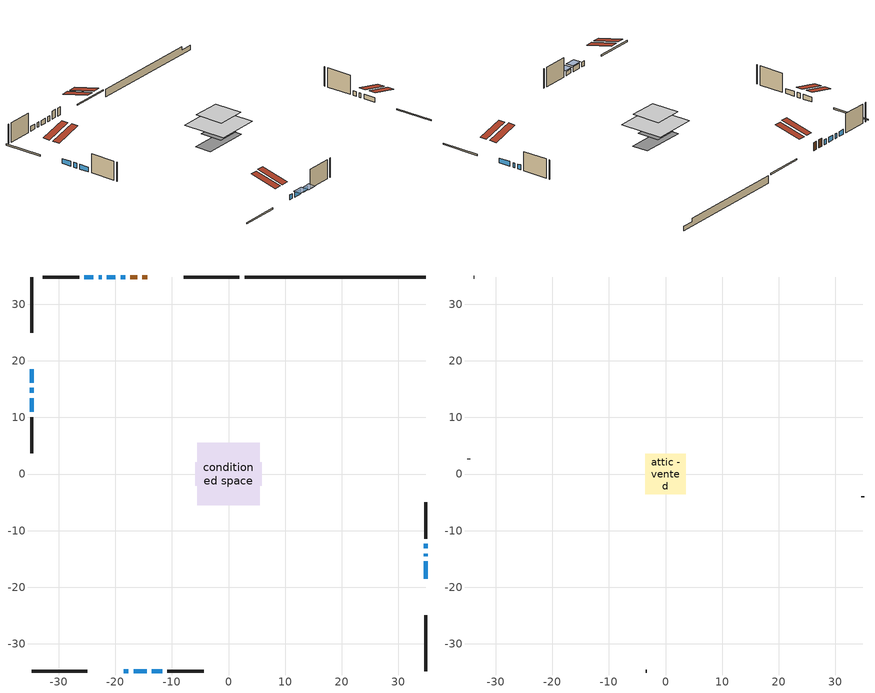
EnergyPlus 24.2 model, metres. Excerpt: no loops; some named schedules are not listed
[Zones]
conditioned space
 floor outside (Floor1 construction): -2.79,-2.79 -2.79,2.79 2.79,2.79 2.79,-2.79 z1.31
 floor adiabatic (AdiabaticFloorConstruction): -5.54,-5.54 -5.54,5.54 5.54,5.54 5.54,-5.54 z3.75
 floor foundation (Slab1 construction): -5.87,-2.12 -5.87,2.12 5.87,2.12 5.87,-2.12 z-0.61
 wall outside (RimJoist1 construction): 1.93,34.8 -7.93,34.8 / -34.8,-34.8 -24.94,-34.8 / -34.8,34.8 -34.8,24.94 / 34.8,-34.8 34.8,-24.94 z1.31:1.61
 wall outside (AdiabaticWallConstruction 1): -14.34,34.8 -15.2,34.8 / -16.12,34.8 -17.33,34.8 z1.31:3.34
 wall outside (AdiabaticWallConstruction): -34.8,18.54 -34.8,16.12 / 34.8,-18.54 34.8,-15.45 / -18.26,34.8 -19.04,34.8 / -34.8,15.19 -34.8,14.34 / 34.8,-14.53 34.8,-14.07 / 34.8,-13.14 34.8,-12.36 / -19.97,34.8 -21.49,34.8 / -22.41,34.8 -22.92,34.8 / -23.85,34.8 -25.47,34.8 / -18.54,-34.8 -17.69,-34.8 / -34.8,13.41 -34.8,10.98 z1.31:2.53; -16.76,-34.8 -14.47,-34.8 z1.31:2.58; -13.55,-34.8 -11.71,-34.8 z1.31:2.33
 wall outside (Wall1 construction): -26.4,34.8 -32.81,34.8 / -10.79,-34.8 -4.38,-34.8 / -34.8,10.05 -34.8,3.64 / 34.8,-11.43 34.8,-5.02 z1.31:6.19
 wall foundation (FoundationWall1 construction): 2.85,34.8,-0.61 2.85,34.8,1.31 31.6,34.8,1.31 31.6,34.8,0.51 34.8,34.8,0.51 34.8,34.8,-0.61
 window (WindowConstruction): -34.8,18.54 -34.8,16.12 z1.31:2.53
 window (WindowConstruction 7): 34.8,-18.54 34.8,-15.45 z1.31:2.53
 window (WindowConstruction 8): -18.26,34.8 -19.04,34.8 z1.31:2.53
 window (WindowConstruction 10): -34.8,15.19 -34.8,14.34 z1.31:2.53
 window (WindowConstruction 11): 34.8,-14.53 34.8,-14.07 z1.31:2.53
 window (WindowConstruction 12): 34.8,-13.14 34.8,-12.36 z1.31:2.53
 window (WindowConstruction 1): -19.97,34.8 -21.49,34.8 z1.31:2.53
 window (WindowConstruction 2): -22.42,34.8 -22.92,34.8 z1.31:2.53
 window (WindowConstruction 3): -23.85,34.8 -25.47,34.8 z1.31:2.53
 window (WindowConstruction 9): -18.54,-34.8 -17.69,-34.8 z1.31:2.53
 window (WindowConstruction 4): -16.76,-34.8 -14.47,-34.8 z1.31:2.58
 window (WindowConstruction 5): -34.8,13.41 -34.8,10.98 z1.31:2.53
 window (WindowConstruction 6): -13.54,-34.8 -11.72,-34.8 z1.31:2.32
 door (Door): -14.34,34.8 -15.19,34.8 z1.31:3.34
 door (Door 1): -16.12,34.8 -17.33,34.8 z1.31:3.34
 ceiling adiabatic (AdiabaticFloorConstruction): 5.54,-5.54 5.54,5.54 -5.54,5.54 -5.54,-5.54 z3.75
 roof outside (Roof1 construction): -10.64,34.8,6.19 -10.64,27.88,7.92 -8.86,27.88,7.92 -8.86,34.8,6.19; -22.23,-34.8,6.19 -22.23,-27.88,7.92 -24.01,-27.88,7.92 -24.01,-34.8,6.19; -34.8,22.23,6.19 -27.88,22.23,7.92 -27.88,24.01,7.92 -34.8,24.01,6.19; 34.8,-22.23,6.19 27.88,-22.23,7.92 27.88,-24.01,7.92 34.8,-24.01,6.19
attic - vented
 floor to conditioned space (Floor2 construction Reversed): -3.61,-3.61 -3.61,3.61 3.61,3.61 3.61,-3.61 z6.19
 wall outside (Wall3 construction): -33.74,34.8 -33.87,34.8 / -3.45,-34.8 -3.32,-34.8 / -34.8,2.71 -34.8,2.59 / 34.8,-4.09 34.8,-3.97 z1.31:6.19
 roof outside (Roof2 construction): -13.41,34.8,6.19 -13.41,27.68,7.97 -11.57,27.68,7.97 -11.57,34.8,6.19; -19.46,-34.8,6.19 -19.46,-27.68,7.97 -21.3,-27.68,7.97 -21.3,-34.8,6.19; -34.8,19.46,6.19 -27.68,19.46,7.97 -27.68,21.3,7.97 -34.8,21.3,6.19; 34.8,-19.46,6.19 27.68,-19.46,7.97 27.68,-21.3,7.97 34.8,-21.3,6.19
shading: -14.17,-34.8 -17.06,-34.8 -17.06,-36.63 -14.17,-36.63 z2.88; -11.42,-34.8 -13.84,-34.8 -13.84,-36.63 -11.42,-36.63 z2.62
[Building]
Building 1: Terrain=Suburbs
[Site:Location]
Montreal Intl AP_QC: Latitude {deg}=45.47; Longitude {deg}=-73.74; Time Zone {hr}=-5; Elevation {m}=36; Keep Site Location Information=Yes
[Site:GroundTemperature:Shallow]
2.07863, -0.316383, -0.508184, 0.628371, 5.19101, 9.73239, 13.6695, 16.1636, 16.3755, 14.347, 10.5102, 6.10817
[Site:WaterMainsTemperature]
Calculation Method=Schedule; Temperature Schedule=mains temperature schedule
[Material] Roughness=Rough; Thermal Absorptance=0.9
Name | Thickness {m} | Conductivity {W/m-K} | Density {kg/m3} | Specific Heat {J/kg-K} | Solar Absorptance | Visible Absorptance
asphalt or fiberglass shingles | 0.00635 | 0.162714 | 1121.4 | 1465.45 | 0.4 | 0.4
ceiling stud and cavity | 0.1397 | 0.112058 | 65.682 | 1177.47 | 0.7 | 0.7
concrete 4.0 in. | 0.1016 | 1.803125 | 2242.8 | 837.4 | 0.7 | 0.7
concrete 8.0 in. | 0.2032 | 1.803125 | 2242.8 | 837.4 | 0.7 | 0.7
door material | 0.04445 | 0.188738 | 512.64 | 1214.23 | 0.7 | 0.7
door material 1 | 0.04445 | 0.0451087 | 512.64 | 1214.23 | 0.7 | 0.7
exterior vertical ins | 0.00159689 | 0.029427 | 32.04 | 1214.23 | 0.7 | 0.7
floor covering | 0.0127 | 9.015625 | 54.468 | 1339.84 | 0.6 | 0.6
floor covering 1 | 0.0127 | 0.0433444 | 54.468 | 1339.84 | 0.6 | 0.6
floor rigid ins; wall rigid ins | 0.512978 | 0.029427 | 32.04 | 1214.23 | 0.7 | 0.7
floor stud and cavity | 0.0889 | 0.199162 | 50.32683 | 1063.81 | 0.7 | 0.7
floor stud and cavity 1 | 0.1397 | 1.75129 | 37.0049 | 1207.88 | 0.7 | 0.7
furniture material conditioned space 1 | 0.1524 | 0.115458 | 640.8 | 1214.23 | 0.6 | 0.6
gypsum board | 0.0127 | 0.160291 | 801 | 837.4 | 0.6 | 0.6
gypsum board 1 | 0.0127 | 0.160291 | 801 | 837.4 | 0.7 | 0.7
osb sheathing 0.5 in. | 0.0127 | 0.115458 | 512.64 | 1214.23 | 0.7 | 0.7
osb sheathing 0.75 in. | 0.01905 | 0.115458 | 512.64 | 1214.23 | 0.7 | 0.7
osb sheathing 2.0 in. | 0.0508 | 0.115458 | 512.64 | 1214.23 | 0.7 | 0.7
rim joist stud and cavity | 0.0508 | 0.353641 | 125.044 | 1163.47 | 0.6 | 0.6
roof stud and cavity | 0.2032 | 0.158305 | 78.34581 | 1123.46 | 0.7 | 0.7
wall stud and cavity | 0.1397 | 0.118064 | 139.0536 | 1170.24 | 0.7 | 0.7
wall stud and cavity 1 | 0.0889 | 6.1454 | 50.32683 | 1063.81 | 0.6 | 0.6
wall stud and cavity 2 | 0.0889 | 0.380278 | 52.3479 | 1209.89 | 0.7 | 0.7
wall stud and cavity 3 | 0.0889 | 0.391764 | 83.0341 | 1211.67 | 0.7 | 0.7
wood siding | 0.0254 | 0.102417 | 544.68 | 1172.36 | 0.4 | 0.4
wood siding 1 | 0.00254 | 0.102417 | 544.68 | 1172.36 | 0.4 | 0.4
wood siding 2; wood siding 3; wood siding 4 | 0.0254 | 0.102417 | 544.68 | 1172.36 | 0.7 | 0.7
[WindowMaterial:SimpleGlazingSystem]
Name | U-Factor {W/m2-K} | Solar Heat Gain Coefficient
WindowMaterial | 3.00934 | 0.62
WindowMaterial 1 | 3.296079 | 0.61
WindowMaterial 10 | 2.45233 | 0.42
WindowMaterial 11 | 2.33479 | 0.47
WindowMaterial 2 | 4.33629 | 0.56
WindowMaterial 3 | 3.24952 | 0.61
WindowMaterial 4 | 3.006501 | 0.62
WindowMaterial 5 | 2.99401 | 0.62
WindowMaterial 6 | 2.8708 | 0.63
WindowMaterial 7 | 3.85366 | 0.58
WindowMaterial 8 | 2.992306 | 0.59
WindowMaterial 9 | 3.892269 | 0.58
[Construction]
AdiabaticFloorConstruction: floor stud and cavity 1, floor rigid ins, osb sheathing 0.75 in., floor covering 1
AdiabaticWallConstruction: wood siding 3, wall rigid ins, wall stud and cavity 2, gypsum board
AdiabaticWallConstruction 1: wood siding 4, wall rigid ins, wall stud and cavity 2, gypsum board
Door: door material
Door 1: door material 1
Floor1 construction: floor stud and cavity, floor covering
Floor2 construction Reversed: gypsum board, ceiling stud and cavity
FoundationWall1 construction: concrete 8.0 in., gypsum board 1
furniture construction conditioned space 1: furniture material conditioned space 1
PartitionWallConstruction: gypsum board, wall stud and cavity 3, gypsum board
RimJoist1 construction: wood siding 2, osb sheathing 2.0 in., rim joist stud and cavity
Roof1 construction: asphalt or fiberglass shingles, osb sheathing 0.75 in., roof stud and cavity, gypsum board
Roof2 construction: asphalt or fiberglass shingles
Slab1 construction: concrete 4.0 in.
Wall1 construction: wood siding, osb sheathing 0.5 in., wall stud and cavity, gypsum board
Wall3 construction: wood siding 1, wall stud and cavity 1
WindowConstruction: WindowMaterial
WindowConstruction 1; WindowConstruction 6: WindowMaterial 1
WindowConstruction 10: WindowMaterial 9
WindowConstruction 11: WindowMaterial 10
WindowConstruction 12: WindowMaterial 11
WindowConstruction 2: WindowMaterial 2
WindowConstruction 3: WindowMaterial 3
WindowConstruction 4: WindowMaterial 4
WindowConstruction 5: WindowMaterial 5
WindowConstruction 7: WindowMaterial 6
WindowConstruction 8: WindowMaterial 7
WindowConstruction 9: WindowMaterial 8
[Zone] Multiplier=1; Part of Total Floor Area=Yes
Name | Volume {m3}
attic - vented | 15.2539
conditioned space | 439.7
[Space]
Name | Zone | Volume {m3}
attic - vented 1 | attic - vented | 15.2539
conditioned space 1 | conditioned space | 439.7
[ZoneInfiltration:EffectiveLeakageArea]
infil attic - vented 1: Zone or Space=attic - vented 1; Schedule=Always On Discrete; Effective Air Leakage Area {cm2}=2088.8; Stack Coefficient=0.000462861; Wind Coefficient=1.4536e-05
[ZoneMixing]
whole house fan mix: Zone or Space=attic - vented; Schedule=Always On Continuous; Design Flow Rate Calculation Method=Flow/Zone; Design Flow Rate {m3/s}=0; Source Zone or Space=conditioned space
[SurfaceProperty:ExposedFoundationPerimeter]
Slab1: Exposed Perimeter Calculation Method=TotalExposedPerimeter; Total Exposed Perimeter {m}=31.943
[InternalMass] Zone or ZoneList=conditioned space; Space or SpaceList=conditioned space 1
Name | Construction | Surface Area {m2}
furniture mass conditioned space 1 | furniture construction conditioned space 1 | 81.5279
partition wall mass | PartitionWallConstruction | 203.82
[Lights]
interior lighting: Zone or ZoneList or Space or SpaceList=conditioned space 1; Schedule=interior lighting schedule; Design Level Calculation Method=LightingLevel; Lighting Level {W}=343.2; Return Air Fraction=0; Fraction Radiant=0.6; Fraction Visible=0.2; Fraction Replaceable=1
[People]
occupants: Zone or ZoneList or Space or SpaceList=conditioned space 1; Number of People Schedule=occupants schedule; Number of People Calculation Method=People; Number of People=3; Fraction Radiant=0.314171; Sensible Heat Fraction=0.56303; Activity Level Schedule=occupants activity schedule; Carbon Dioxide Generation Rate {m3/s-W}=0; Enable ASHRAE 55 Comfort Warnings=No; Mean Radiant Temperature Calculation Type=EnclosureAveraged
[ElectricEquipment] Zone or ZoneList or Space or SpaceList=conditioned space 1; Design Level Calculation Method=EquipmentLevel
Name | Schedule | Design Level {W} | Fraction Latent | Fraction Radiant | Fraction Lost
clothes dryer | clothes dryer schedule | 140.772 | 0.015 | 0.081 | 0.85
clothes washer | clothes washer schedule | 32.1985 | 0.03 | 0.162 | 0.7
cooking range | cooking range schedule | 215.147 | 0.08 | 0.432 | 0.2
dishwasher | dishwasher schedule | 66.8632 | 0.3 | 0.18 | 0.4
fridge | fridge schedule | 72.9452 | 0 | 0.6 | 0
mech vent bath fan 0 | mech vent bath fan 0 schedule | 50.2 | 0 | 0 | 1
mech vent house fan | mech vent house fan schedule | 0 | 0 | 0 | 1
mech vent house fan cfis | mech vent house fan cfis schedule | 0 | 0 | 0 | 0
mech vent range fan 0 | mech vent range fan 0 schedule | 57 | 0 | 0 | 1
misc plug loads | misc plug loads schedule | 494.7 | 0.045 | 0.513 | 0.1
whole house fan | Always On Discrete | 0 | 0 | 0 | 1
[OtherEquipment] Zone or ZoneList or Space or SpaceList=conditioned space 1; Design Level Calculation Method=EquipmentLevel
Name | Fuel Type | Schedule | Design Level {W} | Fraction Latent | Fraction Radiant | Fraction Lost
clothes dryer 1 | Electricity | clothes dryer schedule | 0 | 0.015 | 0.081 | 0.85
cooking range 1 | Electricity | cooking range schedule | 0 | 0.08 | 0.432 | 0.2
general water use latent | None | general water use schedule | 62.594 | 1 | 0 | 0
general water use sensible | None | general water use schedule | -61.6891 | 0 | 0.6 | 0
mech vent house fan latent load | None | Always On Discrete | 0 | 1 | 0 | 0
mech vent house fan sensible load | None | Always On Discrete | 0 | 0 | 0 | 0
water heater energy adjustment1 | Electricity | Always On Discrete | 0.01 | 0 | 0 | 1
[ZoneInfiltration:DesignFlowRate] Zone or ZoneList or Space or SpaceList=conditioned space 1; Schedule=Always On Discrete; Design Flow Rate Calculation Method=Flow/Zone; Design Flow Rate {m3/s}=0
infil flow; natural vent flow; whole house fan flow
[AvailabilityManager:Scheduled]
furnace airloop Availability Manager: Schedule=Always On Discrete
[Foundation:Kiva]
Foundation Kiva 1: Initial Indoor Air Temperature {C}=18; Wall Height Above Grade {m}=1.31; Wall Depth Below Slab {m}=0.2032; Custom Block Material Name 1=exterior vertical ins; Custom Block Depth 1 {m}=1.92; Custom Block X Position 1 {m}=0.2159; Custom Block Z Position 1 {m}=0
[Foundation:Kiva:Settings]
Soil Conductivity {W/m-K}=0.849921; Soil Density {kg/m3}=1842.3; Soil Specific Heat {J/kg-K}=418.7; Ground Solar Absorptivity=0.9; Ground Thermal Absorptivity=0.9; Ground Surface Roughness {m}=0.03; Far-Field Width {m}=40; Deep-Ground Boundary Condition=ZeroFlux; Deep-Ground Depth {m}=40; Minimum Cell Dimension {m}=0.2; Maximum Cell Growth Coefficient=3; Simulation Timestep=Timestep
[Exterior:Lights]
exterior lighting: Schedule=exterior lighting schedule; Design Level {W}=75.6
[EnergyManagementSystem:GlobalVariable]
furnace_airloop_Fan_RTF
infil_program_Qfan
infil_program_Qinf
natural_vent_program_Qnv
natural_vent_program_Qwhf
[EnergyManagementSystem:Sensor]
Name | Output:Variable or Output:Meter Index Key | Output:Variable or Output:Meter
airflow_gain | infil flow | Infiltration Sensible Heat Gain Energy
airflow_gain_1 | natural vent flow | Infiltration Sensible Heat Gain Energy
airflow_gain_2 | whole house fan flow | Infiltration Sensible Heat Gain Energy
airflow_loss | infil flow | Infiltration Sensible Heat Loss Energy
airflow_loss_1 | natural vent flow | Infiltration Sensible Heat Loss Energy
airflow_loss_2 | whole house fan flow | Infiltration Sensible Heat Loss Energy
clg_load_cond |  | Cooling:EnergyTransfer:Zone:CONDITIONED SPACE
clg_sp_s; clg_sp_s_1 | cooling setpoint | Schedule Value
clothes_dryer_exhaust_0_sch_s | clothes dryer exhaust 0 schedule | Schedule Value
cool_season | cooling season schedule | Schedule Value
htg_load_cond |  | Heating:EnergyTransfer:Zone:CONDITIONED SPACE
htg_sp_s; htg_sp_s_1 | heating setpoint | Schedule Value
ig_ee_conv | clothes dryer | Electric Equipment Convective Heating Energy
ig_ee_conv_2 | cooking range | Electric Equipment Convective Heating Energy
ig_ee_conv_4 | fridge | Electric Equipment Convective Heating Energy
ig_ee_conv_5 | misc plug loads | Electric Equipment Convective Heating Energy
ig_ee_conv_6 | whole house fan | Electric Equipment Convective Heating Energy
ig_ee_rad | clothes dryer | Electric Equipment Radiant Heating Energy
ig_ee_rad_2 | cooking range | Electric Equipment Radiant Heating Energy
ig_ee_rad_4 | fridge | Electric Equipment Radiant Heating Energy
ig_ee_rad_5 | misc plug loads | Electric Equipment Radiant Heating Energy
ig_ee_rad_6 | whole house fan | Electric Equipment Radiant Heating Energy
ig_lgt_conv | interior lighting | Lights Convective Heating Energy
ig_lgt_rad | interior lighting | Lights Radiant Heating Energy
ig_lgt_vis | interior lighting | Lights Visible Radiation Heating Energy
ig_oe_conv | clothes dryer 1 | Other Equipment Convective Heating Energy
ig_oe_conv_1 | cooking range 1 | Other Equipment Convective Heating Energy
ig_oe_conv_2 | general water use latent | Other Equipment Convective Heating Energy
ig_oe_conv_3 | general water use sensible | Other Equipment Convective Heating Energy
ig_oe_conv_4 | water heater energy adjustment1 | Other Equipment Convective Heating Energy
ig_oe_rad | clothes dryer 1 | Other Equipment Radiant Heating Energy
ig_oe_rad_1 | cooking range 1 | Other Equipment Radiant Heating Energy
ig_oe_rad_2 | general water use latent | Other Equipment Radiant Heating Energy
ig_oe_rad_3 | general water use sensible | Other Equipment Radiant Heating Energy
ig_oe_rad_4 | water heater energy adjustment1 | Other Equipment Radiant Heating Energy
ig_ppl_conv | occupants | People Convective Heating Energy
ig_ppl_rad | occupants | People Radiant Heating Energy
im_conv | furniture mass conditioned space 1 | Surface Inside Face Convection Heat Gain Energy
im_conv_1 | partition wall mass | Surface Inside Face Convection Heat Gain Energy
im_ig | furniture mass conditioned space 1 | Surface Inside Face Internal Gains Radiation Heat Gain Energy
im_ig_1 | partition wall mass | Surface Inside Face Internal Gains Radiation Heat Gain Energy
im_lgt | furniture mass conditioned space 1 | Surface Inside Face Lights Radiation Heat Gain Energy
im_lgt_1 | partition wall mass | Surface Inside Face Lights Radiation Heat Gain Energy
im_sol | furniture mass conditioned space 1 | Surface Inside Face Solar Radiation Heat Gain Energy
im_sol_1 | partition wall mass | Surface Inside Face Solar Radiation Heat Gain Energy
im_surf | furniture mass conditioned space 1 | Surface Inside Face Net Surface Thermal Radiation Heat Gain Energy
im_surf_1 | partition wall mass | Surface Inside Face Net Surface Thermal Radiation Heat Gain Energy
mech_vent_bath_fan_0_sch_s | mech vent bath fan 0 schedule | Schedule Value
mech_vent_range_fan_0_sch_s | mech vent range fan 0 schedule | Schedule Value
mv_conv | mech vent bath fan 0 | Electric Equipment Convective Heating Energy
mv_conv_1 | mech vent house fan | Electric Equipment Convective Heating Energy
mv_conv_2 | mech vent house fan cfis | Electric Equipment Convective Heating Energy
mv_conv_3 | mech vent range fan 0 | Electric Equipment Convective Heating Energy
mv_conv_4 | mech vent house fan latent load | Other Equipment Convective Heating Energy
mv_conv_5 | mech vent house fan sensible load | Other Equipment Convective Heating Energy
mv_rad | mech vent bath fan 0 | Electric Equipment Radiant Heating Energy
mv_rad_1 | mech vent house fan | Electric Equipment Radiant Heating Energy
mv_rad_2 | mech vent house fan cfis | Electric Equipment Radiant Heating Energy
mv_rad_3 | mech vent range fan 0 | Electric Equipment Radiant Heating Energy
mv_rad_4 | mech vent house fan latent load | Other Equipment Radiant Heating Energy
mv_rad_5 | mech vent house fan sensible load | Other Equipment Radiant Heating Energy
natural_vent_s | natural vent schedule | Schedule Value
out_pb_s |  | Site Outdoor Air Barometric Pressure
out_wt_s |  | Site Outdoor Air Humidity Ratio
site_vw_s |  | Site Wind Speed
ss_back_out | Window1 | Surface Window Shortwave from Zone Back Out Window Heat Transfer Rate
ss_back_out_1 | Window10 | Surface Window Shortwave from Zone Back Out Window Heat Transfer Rate
ss_back_out_10 | Window7 | Surface Window Shortwave from Zone Back Out Window Heat Transfer Rate
ss_back_out_11 | Window8 | Surface Window Shortwave from Zone Back Out Window Heat Transfer Rate
ss_back_out_12 | Window9 | Surface Window Shortwave from Zone Back Out Window Heat Transfer Rate
ss_back_out_2 | Window11 | Surface Window Shortwave from Zone Back Out Window Heat Transfer Rate
ss_back_out_3 | Window12 | Surface Window Shortwave from Zone Back Out Window Heat Transfer Rate
ss_back_out_4 | Window13 | Surface Window Shortwave from Zone Back Out Window Heat Transfer Rate
ss_back_out_5 | Window14 | Surface Window Shortwave from Zone Back Out Window Heat Transfer Rate
ss_back_out_6 | Window2 | Surface Window Shortwave from Zone Back Out Window Heat Transfer Rate
ss_back_out_7 | Window3 | Surface Window Shortwave from Zone Back Out Window Heat Transfer Rate
ss_back_out_8 | Window4 | Surface Window Shortwave from Zone Back Out Window Heat Transfer Rate
ss_back_out_9 | Window5 | Surface Window Shortwave from Zone Back Out Window Heat Transfer Rate
ss_conv | Door1 | Surface Inside Face Convection Heat Gain Energy
ss_conv_1 | Door2 | Surface Inside Face Convection Heat Gain Energy
ss_conv_10 | Window4 | Surface Inside Face Convection Heat Gain Energy
ss_conv_11 | Window5 | Surface Inside Face Convection Heat Gain Energy
ss_conv_12 | Window7 | Surface Inside Face Convection Heat Gain Energy
ss_conv_13 | Window8 | Surface Inside Face Convection Heat Gain Energy
ss_conv_14 | Window9 | Surface Inside Face Convection Heat Gain Energy
ss_conv_2 | Window1 | Surface Inside Face Convection Heat Gain Energy
ss_conv_3 | Window10 | Surface Inside Face Convection Heat Gain Energy
ss_conv_4 | Window11 | Surface Inside Face Convection Heat Gain Energy
ss_conv_5 | Window12 | Surface Inside Face Convection Heat Gain Energy
ss_conv_6 | Window13 | Surface Inside Face Convection Heat Gain Energy
ss_conv_7 | Window14 | Surface Inside Face Convection Heat Gain Energy
ss_conv_8 | Window2 | Surface Inside Face Convection Heat Gain Energy
ss_conv_9 | Window3 | Surface Inside Face Convection Heat Gain Energy
ss_ig | Door1 | Surface Inside Face Internal Gains Radiation Heat Gain Energy
ss_ig_1 | Door2 | Surface Inside Face Internal Gains Radiation Heat Gain Energy
ss_ig_10 | Window4 | Surface Inside Face Internal Gains Radiation Heat Gain Energy
ss_ig_11 | Window5 | Surface Inside Face Internal Gains Radiation Heat Gain Energy
ss_ig_12 | Window7 | Surface Inside Face Internal Gains Radiation Heat Gain Energy
ss_ig_13 | Window8 | Surface Inside Face Internal Gains Radiation Heat Gain Energy
ss_ig_14 | Window9 | Surface Inside Face Internal Gains Radiation Heat Gain Energy
ss_ig_2 | Window1 | Surface Inside Face Internal Gains Radiation Heat Gain Energy
ss_ig_3 | Window10 | Surface Inside Face Internal Gains Radiation Heat Gain Energy
ss_ig_4 | Window11 | Surface Inside Face Internal Gains Radiation Heat Gain Energy
ss_ig_5 | Window12 | Surface Inside Face Internal Gains Radiation Heat Gain Energy
ss_ig_6 | Window13 | Surface Inside Face Internal Gains Radiation Heat Gain Energy
ss_ig_7 | Window14 | Surface Inside Face Internal Gains Radiation Heat Gain Energy
ss_ig_8 | Window2 | Surface Inside Face Internal Gains Radiation Heat Gain Energy
ss_ig_9 | Window3 | Surface Inside Face Internal Gains Radiation Heat Gain Energy
ss_lgt | Door1 | Surface Inside Face Lights Radiation Heat Gain Energy
ss_lgt_1 | Door2 | Surface Inside Face Lights Radiation Heat Gain Energy
ss_sol | Door1 | Surface Inside Face Solar Radiation Heat Gain Energy
ss_sol_1 | Door2 | Surface Inside Face Solar Radiation Heat Gain Energy
ss_surf | Door1 | Surface Inside Face Net Surface Thermal Radiation Heat Gain Energy
ss_surf_1 | Door2 | Surface Inside Face Net Surface Thermal Radiation Heat Gain Energy
ss_surf_10 | Window4 | Surface Inside Face Net Surface Thermal Radiation Heat Gain Energy
ss_surf_11 | Window5 | Surface Inside Face Net Surface Thermal Radiation Heat Gain Energy
ss_surf_12 | Window7 | Surface Inside Face Net Surface Thermal Radiation Heat Gain Energy
ss_surf_13 | Window8 | Surface Inside Face Net Surface Thermal Radiation Heat Gain Energy
ss_surf_14 | Window9 | Surface Inside Face Net Surface Thermal Radiation Heat Gain Energy
ss_surf_2 | Window1 | Surface Inside Face Net Surface Thermal Radiation Heat Gain Energy
ss_surf_3 | Window10 | Surface Inside Face Net Surface Thermal Radiation Heat Gain Energy
ss_surf_4 | Window11 | Surface Inside Face Net Surface Thermal Radiation Heat Gain Energy
ss_surf_5 | Window12 | Surface Inside Face Net Surface Thermal Radiation Heat Gain Energy
ss_surf_6 | Window13 | Surface Inside Face Net Surface Thermal Radiation Heat Gain Energy
ss_surf_7 | Window14 | Surface Inside Face Net Surface Thermal Radiation Heat Gain Energy
ss_surf_8 | Window2 | Surface Inside Face Net Surface Thermal Radiation Heat Gain Energy
ss_surf_9 | Window3 | Surface Inside Face Net Surface Thermal Radiation Heat Gain Energy
ss_trans_in | Window1 | Surface Window Transmitted Solar Radiation Rate
ss_trans_in_1 | Window10 | Surface Window Transmitted Solar Radiation Rate
ss_trans_in_10 | Window7 | Surface Window Transmitted Solar Radiation Rate
ss_trans_in_11 | Window8 | Surface Window Transmitted Solar Radiation Rate
ss_trans_in_12 | Window9 | Surface Window Transmitted Solar Radiation Rate
ss_trans_in_2 | Window11 | Surface Window Transmitted Solar Radiation Rate
ss_trans_in_3 | Window12 | Surface Window Transmitted Solar Radiation Rate
ss_trans_in_4 | Window13 | Surface Window Transmitted Solar Radiation Rate
ss_trans_in_5 | Window14 | Surface Window Transmitted Solar Radiation Rate
ss_trans_in_6 | Window2 | Surface Window Transmitted Solar Radiation Rate
ss_trans_in_7 | Window3 | Surface Window Transmitted Solar Radiation Rate
ss_trans_in_8 | Window4 | Surface Window Transmitted Solar Radiation Rate
ss_trans_in_9 | Window5 | Surface Window Transmitted Solar Radiation Rate
ss_trans_out | Window1 | Surface Inside Face Initial Transmitted Diffuse Transmitted Out Window Solar Radiation Rate
ss_trans_out_1 | Window10 | Surface Inside Face Initial Transmitted Diffuse Transmitted Out Window Solar Radiation Rate
ss_trans_out_10 | Window7 | Surface Inside Face Initial Transmitted Diffuse Transmitted Out Window Solar Radiation Rate
ss_trans_out_11 | Window8 | Surface Inside Face Initial Transmitted Diffuse Transmitted Out Window Solar Radiation Rate
ss_trans_out_12 | Window9 | Surface Inside Face Initial Transmitted Diffuse Transmitted Out Window Solar Radiation Rate
ss_trans_out_2 | Window11 | Surface Inside Face Initial Transmitted Diffuse Transmitted Out Window Solar Radiation Rate
ss_trans_out_3 | Window12 | Surface Inside Face Initial Transmitted Diffuse Transmitted Out Window Solar Radiation Rate
